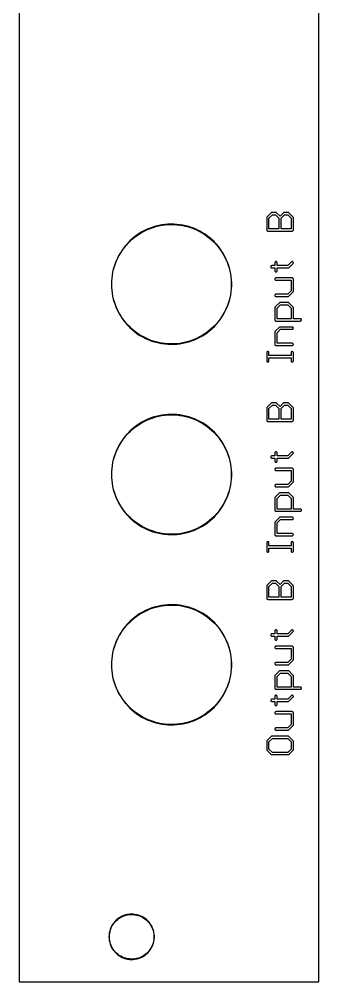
# Model space of a CAD drawing. Extents: x 1 to 21, y 9 to 138.
# Drawn here: x 1.3 to 21.2, y 9.3 to 73.5 of the extents above; entities that cross this region are included whole.
import ezdxf

# ---------------------------------------------------------------- set-up
doc = ezdxf.new("R2010")
doc.units = 0

msp = doc.modelspace()

# ---------------------------------------------------------------- linework, layer by layer
at = {"color": 5, "true_color": 0x0000ff}
msp.add_polyline3d([(21.24964, 9.25322, 0), (21.24964, 137.75436, 0), (1.27, 137.75436, 0), (1.27, 9.25322, 0), (21.24964, 9.25322, 0)], close=True, dxfattribs=at)
at = {"color": 34, "true_color": 0x008000}
for points in [[(1.27, 9.25322, 0), (21.24964, 9.25322, 0), (21.24964, 137.75436, 0), (1.27, 137.75436, 0), (1.27, 9.25322, 0)], [(18.93824, 60.59932, 0), (18.91469, 60.59559, 0), (18.89345, 60.58476, 0), (18.87659, 60.5679, 0), (18.66871, 60.35805, 0), (18.442, 60.58476, 0), (18.42076, 60.59559, 0), (18.39722, 60.59932, 0), (18.12543, 60.59932, 0), (18.10189, 60.59559, 0), (18.08064, 60.58476, 0), (17.79201, 60.29612, 0), (17.78118, 60.27488, 0), (17.77745, 60.25134, 0), (17.77745, 59.43854, 0), (17.78118, 59.41499, 0), (17.79201, 59.39375, 0), (17.80887, 59.37689, 0), (17.83011, 59.36606, 0), (17.85364, 59.36234, 0), (19.4818, 59.36234, 0), (19.50534, 59.36606, 0), (19.52658, 59.37689, 0), (19.54344, 59.39375, 0), (19.55427, 59.41499, 0), (19.558, 59.43854, 0), (19.558, 60.25134, 0), (19.55427, 60.27488, 0), (19.54344, 60.29612, 0), (19.2548, 60.58476, 0), (19.23356, 60.59559, 0), (19.21001, 60.59932, 0), (18.93824, 60.59932, 0)], [(18.59279, 59.51474, 0), (17.92984, 59.51474, 0), (17.92984, 60.22109, 0), (18.15567, 60.44692, 0), (18.36698, 60.44692, 0), (18.59279, 60.22111, 0), (18.59279, 59.51474, 0)], [(19.4056, 59.51474, 0), (18.74519, 59.51474, 0), (18.74519, 60.22124, 0), (18.96876, 60.44692, 0), (19.17978, 60.44692, 0), (19.4056, 60.2211, 0), (19.4056, 59.51474, 0)], [(11.17854, 59.81954, 0), (10.97788, 59.80175, 0), (10.77976, 59.77381, 0), (10.77583, 59.77319, 0), (10.57771, 59.73509, 0), (10.38213, 59.68683, 0), (10.18909, 59.63095, 0), (10.00113, 59.56491, 0), (9.81317, 59.48871, 0), (9.63283, 59.40235, 0), (9.62928, 59.40055, 0), (9.45149, 59.30657, 0), (9.27877, 59.20243, 0), (9.11112, 59.09067, 0), (8.95111, 58.96875, 0), (8.79617, 58.84175, 0), (8.64631, 58.70459, 0), (8.6435, 58.70178, 0), (8.5038, 58.55954, 0), (8.36918, 58.40968, 0), (8.24217, 58.2522, 0), (8.12534, 58.08964, 0), (8.01612, 57.922, 0), (7.91452, 57.74928, 0), (7.82054, 57.56894, 0), (7.81874, 57.5654, 0), (7.73746, 57.38252, 0), (7.66126, 57.1971, 0), (7.59776, 57.0066, 0), (7.54188, 56.81356, 0), (7.4987, 56.61798, 0), (7.46314, 56.41986, 0), (7.46252, 56.41593, 0), (7.43712, 56.21528, 0), (7.42188, 56.01461, 0), (7.41679, 55.81395, 0), (7.42188, 55.61329, 0), (7.43712, 55.41264, 0), (7.46252, 55.21198, 0), (7.46314, 55.20805, 0), (7.4987, 55.00993, 0), (7.54188, 54.81435, 0), (7.59776, 54.62131, 0), (7.66126, 54.43081, 0), (7.73746, 54.24539, 0), (7.81874, 54.06251, 0), (7.82054, 54.05897, 0), (7.91452, 53.87863, 0), (8.01612, 53.70591, 0), (8.12534, 53.53827, 0), (8.24217, 53.37571, 0), (8.36918, 53.21823, 0), (8.5038, 53.06837, 0), (8.6435, 52.92613, 0), (8.64631, 52.92332, 0), (8.79617, 52.78616, 0), (8.95111, 52.65916, 0), (9.11112, 52.53724, 0), (9.27877, 52.42548, 0), (9.45149, 52.32134, 0), (9.62928, 52.22736, 0), (9.63283, 52.22556, 0), (9.81317, 52.1392, 0), (10.00113, 52.063, 0), (10.18909, 51.99696, 0), (10.38213, 51.94108, 0), (10.57771, 51.89282, 0), (10.77583, 51.85472, 0), (10.77976, 51.85409, 0), (10.97788, 51.82616, 0), (11.17854, 51.80837, 0), (11.3792, 51.80075, 0), (11.57986, 51.80329, 0), (11.78052, 51.816, 0), (11.98118, 51.83885, 0), (11.9851, 51.83948, 0), (12.18322, 51.8725, 0), (12.3788, 51.91568, 0), (12.57438, 51.96648, 0), (12.76488, 52.02998, 0), (12.95284, 52.1011, 0), (13.13826, 52.18238, 0), (13.31606, 52.27128, 0), (13.3196, 52.27308, 0), (13.49486, 52.37214, 0), (13.66504, 52.48136, 0), (13.83014, 52.5982, 0), (13.98762, 52.72012, 0), (14.14002, 52.8522, 0), (14.2848, 52.9919, 0), (14.28761, 52.99471, 0), (14.42477, 53.14203, 0), (14.55431, 53.29443, 0), (14.67623, 53.45445, 0), (14.79053, 53.61955, 0), (14.89721, 53.79227, 0), (14.99373, 53.96753, 0), (14.99553, 53.97107, 0), (15.08189, 54.15141, 0), (15.16063, 54.33683, 0), (15.23175, 54.52733, 0), (15.29017, 54.71783, 0), (15.34097, 54.91341, 0), (15.38161, 55.10899, 0), (15.38224, 55.11292, 0), (15.41271, 55.31358, 0), (15.43303, 55.5117, 0), (15.4432, 55.71236, 0), (15.4432, 55.91556, 0), (15.43303, 56.11621, 0), (15.41271, 56.31433, 0), (15.38224, 56.515, 0), (15.38161, 56.51892, 0), (15.34097, 56.7145, 0), (15.29017, 56.91008, 0), (15.23175, 57.10058, 0), (15.16063, 57.29108, 0), (15.08189, 57.4765, 0), (14.99553, 57.65684, 0), (14.99373, 57.66038, 0), (14.89721, 57.83564, 0), (14.79053, 58.00836, 0), (14.67623, 58.17346, 0), (14.55431, 58.33348, 0), (14.42477, 58.48588, 0), (14.28761, 58.6332, 0), (14.2848, 58.63601, 0), (14.14002, 58.77571, 0), (13.98762, 58.90779, 0), (13.83014, 59.02971, 0), (13.66504, 59.14655, 0), (13.49486, 59.25577, 0), (13.3196, 59.35483, 0), (13.31606, 59.35663, 0), (13.13826, 59.44553, 0), (12.95284, 59.52681, 0), (12.76488, 59.59793, 0), (12.57438, 59.66143, 0), (12.3788, 59.71223, 0), (12.18322, 59.75541, 0), (11.9851, 59.78843, 0), (11.98118, 59.78906, 0), (11.78052, 59.81191, 0), (11.57986, 59.82462, 0), (11.3792, 59.82716, 0), (11.17854, 59.81954, 0)], [(11.78052, 51.8414, 0), (11.57986, 51.8287, 0), (11.3792, 51.82615, 0), (11.17854, 51.83378, 0), (10.97788, 51.85156, 0), (10.78237, 51.87912, 0), (10.58556, 51.91697, 0), (10.38998, 51.96523, 0), (10.19694, 52.02111, 0), (10.00897, 52.08715, 0), (9.82102, 52.16335, 0), (9.64211, 52.24903, 0), (9.46641, 52.34189, 0), (9.29369, 52.44603, 0), (9.12606, 52.55779, 0), (8.96604, 52.67971, 0), (8.8111, 52.80671, 0), (8.66182, 52.94333, 0), (8.52435, 53.0833, 0), (8.38973, 53.23316, 0), (8.26273, 53.39064, 0), (8.14589, 53.5532, 0), (8.03667, 53.72084, 0), (7.93507, 53.89356, 0), (7.84263, 54.07094, 0), (7.76161, 54.25324, 0), (7.68541, 54.43866, 0), (7.62191, 54.62916, 0), (7.56603, 54.8222, 0), (7.52285, 55.01778, 0), (7.48771, 55.21356, 0), (7.46252, 55.41264, 0), (7.44728, 55.61329, 0), (7.44219, 55.81395, 0), (7.44728, 56.01461, 0), (7.46252, 56.21528, 0), (7.48771, 56.41435, 0), (7.52285, 56.61013, 0), (7.56603, 56.80571, 0), (7.62191, 56.99875, 0), (7.68541, 57.18925, 0), (7.76161, 57.37467, 0), (7.84263, 57.55697, 0), (7.93507, 57.73435, 0), (8.03667, 57.90707, 0), (8.14589, 58.07471, 0), (8.26273, 58.23727, 0), (8.38973, 58.39475, 0), (8.52435, 58.54461, 0), (8.66182, 58.68458, 0), (8.8111, 58.8212, 0), (8.96604, 58.9482, 0), (9.12606, 59.07012, 0), (9.29369, 59.18188, 0), (9.46641, 59.28602, 0), (9.64211, 59.37888, 0), (9.82102, 59.46456, 0), (10.00897, 59.54076, 0), (10.19694, 59.6068, 0), (10.38998, 59.66268, 0), (10.58556, 59.71094, 0), (10.78217, 59.74875, 0), (10.97788, 59.77635, 0), (11.17854, 59.79413, 0), (11.3792, 59.80176, 0), (11.57986, 59.79921, 0), (11.78052, 59.78651, 0), (11.98052, 59.76374, 0), (12.17537, 59.73126, 0), (12.37095, 59.68808, 0), (12.56653, 59.63728, 0), (12.75703, 59.57378, 0), (12.94499, 59.50266, 0), (13.13041, 59.42138, 0), (13.30513, 59.33402, 0), (13.47993, 59.23522, 0), (13.65011, 59.126, 0), (13.81521, 59.00916, 0), (13.97269, 58.88724, 0), (14.12509, 58.75516, 0), (14.26796, 58.6173, 0), (14.40422, 58.47095, 0), (14.53376, 58.31855, 0), (14.65568, 58.15853, 0), (14.76998, 57.99343, 0), (14.87666, 57.82071, 0), (14.97238, 57.64691, 0), (15.05774, 57.46865, 0), (15.13648, 57.28323, 0), (15.2076, 57.09273, 0), (15.26602, 56.90223, 0), (15.31682, 56.70665, 0), (15.35734, 56.51166, 0), (15.38731, 56.31433, 0), (15.40763, 56.11621, 0), (15.4178, 55.91556, 0), (15.4178, 55.71236, 0), (15.40763, 55.5117, 0), (15.38731, 55.31358, 0), (15.35733, 55.11622, 0), (15.31682, 54.92126, 0), (15.26602, 54.72568, 0), (15.2076, 54.53518, 0), (15.13648, 54.34468, 0), (15.05774, 54.15926, 0), (14.97238, 53.981, 0), (14.87666, 53.8072, 0), (14.76998, 53.63448, 0), (14.65568, 53.46938, 0), (14.53376, 53.30936, 0), (14.40422, 53.15696, 0), (14.26796, 53.01061, 0), (14.12509, 52.87275, 0), (13.97269, 52.74067, 0), (13.81521, 52.61875, 0), (13.65011, 52.50191, 0), (13.47993, 52.39269, 0), (13.30513, 52.29389, 0), (13.13041, 52.20653, 0), (12.94499, 52.12525, 0), (12.75703, 52.05413, 0), (12.56653, 51.99063, 0), (12.37095, 51.93983, 0), (12.17537, 51.89665, 0), (11.98052, 51.86417, 0), (11.78052, 51.8414, 0)], [(19.23356, 56.90734, 0), (19.2548, 56.91817, 0), (19.54344, 57.20681, 0), (19.55427, 57.22805, 0), (19.558, 57.2516, 0), (19.55427, 57.27514, 0), (19.54344, 57.29638, 0), (19.52658, 57.31324, 0), (19.50534, 57.32407, 0), (19.4818, 57.3278, 0), (19.45825, 57.32407, 0), (19.43701, 57.31324, 0), (19.17979, 57.05602, 0), (18.47342, 57.05602, 0), (18.47342, 57.2516, 0), (18.46969, 57.27514, 0), (18.45886, 57.29638, 0), (18.442, 57.31324, 0), (18.42076, 57.32407, 0), (18.39722, 57.3278, 0), (18.37367, 57.32407, 0), (18.35242, 57.31324, 0), (18.33557, 57.29638, 0), (18.32473, 57.27514, 0), (18.32102, 57.2516, 0), (18.32102, 57.05602, 0), (18.12543, 57.05602, 0), (18.10189, 57.05229, 0), (18.08064, 57.04146, 0), (18.06379, 57.0246, 0), (18.05295, 57.00336, 0), (18.04923, 56.97982, 0), (18.05295, 56.95627, 0), (18.06379, 56.93503, 0), (18.08064, 56.91817, 0), (18.10189, 56.90734, 0), (18.12543, 56.90362, 0), (18.32102, 56.90362, 0), (18.32102, 56.70804, 0), (18.32473, 56.68449, 0), (18.33557, 56.66325, 0), (18.35242, 56.64639, 0), (18.37367, 56.63556, 0), (18.39722, 56.63184, 0), (18.42076, 56.63556, 0), (18.442, 56.64639, 0), (18.45886, 56.66325, 0), (18.46969, 56.68449, 0), (18.47342, 56.70804, 0), (18.47342, 56.90362, 0), (19.21001, 56.90362, 0), (19.23356, 56.90734, 0)], [(18.39722, 56.23306, 0), (18.37367, 56.22933, 0), (18.35242, 56.2185, 0), (18.33557, 56.20164, 0), (18.32473, 56.1804, 0), (18.32102, 56.15686, 0), (18.32473, 56.13331, 0), (18.33557, 56.11207, 0), (18.35242, 56.09521, 0), (18.37367, 56.08438, 0), (18.39722, 56.08066, 0), (19.4056, 56.08066, 0), (19.4056, 55.37204, 0), (19.17993, 55.14848, 0), (18.39722, 55.14848, 0), (18.37367, 55.14475, 0), (18.35242, 55.13392, 0), (18.33557, 55.11706, 0), (18.32473, 55.09582, 0), (18.32102, 55.07228, 0), (18.32473, 55.04873, 0), (18.33557, 55.02749, 0), (18.35242, 55.01063, 0), (18.37367, 54.9998, 0), (18.39722, 54.99608, 0), (19.21001, 54.99608, 0), (19.23356, 54.9998, 0), (19.2548, 55.01063, 0), (19.52658, 55.27987, 0), (19.54344, 55.29673, 0), (19.55427, 55.31797, 0), (19.558, 55.34152, 0), (19.558, 56.15686, 0), (19.55427, 56.1804, 0), (19.54344, 56.20164, 0), (19.52658, 56.2185, 0), (19.50534, 56.22933, 0), (19.4818, 56.23306, 0), (18.39722, 56.23306, 0)], [(18.66899, 54.59475, 0), (18.64545, 54.59103, 0), (18.62421, 54.5802, 0), (18.35244, 54.30843, 0), (18.35242, 54.30842, 0), (18.33557, 54.29156, 0), (18.32473, 54.27032, 0), (18.32102, 54.24677, 0), (18.32102, 53.43397, 0), (18.32473, 53.41043, 0), (18.33557, 53.38919, 0), (18.35242, 53.37233, 0), (18.37367, 53.3615, 0), (18.39722, 53.35777, 0), (20.02536, 53.35777, 0), (20.0489, 53.3615, 0), (20.07013, 53.37233, 0), (20.087, 53.38919, 0), (20.09782, 53.41043, 0), (20.10156, 53.43397, 0), (20.09782, 53.45752, 0), (20.087, 53.47876, 0), (20.07013, 53.49562, 0), (20.0489, 53.50645, 0), (20.02536, 53.51017, 0), (19.558, 53.51017, 0), (19.558, 54.24677, 0), (19.55427, 54.27032, 0), (19.54344, 54.29156, 0), (19.2548, 54.5802, 0), (19.23356, 54.59103, 0), (19.21001, 54.59475, 0), (18.66899, 54.59475, 0)], [(19.4056, 53.51017, 0), (18.47342, 53.51017, 0), (18.47342, 54.21655, 0), (18.69922, 54.44235, 0), (19.17979, 54.44235, 0), (19.4056, 54.21654, 0), (19.4056, 53.51017, 0)], [(18.35244, 52.67267, 0), (18.35242, 52.67266, 0), (18.33557, 52.6558, 0), (18.32473, 52.63456, 0), (18.32102, 52.61102, 0), (18.32102, 51.79821, 0), (18.32473, 51.77467, 0), (18.33557, 51.75343, 0), (18.35242, 51.73657, 0), (18.37367, 51.72574, 0), (18.39722, 51.72201, 0), (19.4818, 51.72201, 0), (19.50534, 51.72574, 0), (19.52658, 51.73657, 0), (19.54344, 51.75343, 0), (19.55427, 51.77467, 0), (19.558, 51.79821, 0), (19.55427, 51.82176, 0), (19.54344, 51.843, 0), (19.52658, 51.85986, 0), (19.50534, 51.87069, 0), (19.4818, 51.87441, 0), (18.47342, 51.87441, 0), (18.47342, 52.58079, 0), (18.69923, 52.8066, 0), (19.4818, 52.8066, 0), (19.50534, 52.81032, 0), (19.52658, 52.82115, 0), (19.54344, 52.83801, 0), (19.55427, 52.85925, 0), (19.558, 52.8828, 0), (19.55427, 52.90634, 0), (19.54344, 52.92758, 0), (19.52658, 52.94444, 0), (19.50534, 52.95527, 0), (19.4818, 52.959, 0), (18.66899, 52.959, 0), (18.64545, 52.95527, 0), (18.62421, 52.94444, 0), (18.35244, 52.67267, 0)], [(19.4818, 50.62981, 0), (19.50534, 50.63354, 0), (19.52658, 50.64437, 0), (19.54344, 50.66123, 0), (19.55427, 50.68247, 0), (19.558, 50.70601, 0), (19.558, 51.24703, 0), (19.55427, 51.27058, 0), (19.54344, 51.29182, 0), (19.52658, 51.30868, 0), (19.50534, 51.31951, 0), (19.4818, 51.32323, 0), (19.45825, 51.31951, 0), (19.43701, 51.30868, 0), (19.42015, 51.29182, 0), (19.40932, 51.27058, 0), (19.4056, 51.24703, 0), (19.4056, 51.054, 0), (17.92984, 51.054, 0), (17.92984, 51.24703, 0), (17.92613, 51.27058, 0), (17.91529, 51.29182, 0), (17.89844, 51.30868, 0), (17.87719, 51.31951, 0), (17.85364, 51.32323, 0), (17.83011, 51.31951, 0), (17.80887, 51.30868, 0), (17.79201, 51.29182, 0), (17.78118, 51.27058, 0), (17.77745, 51.24703, 0), (17.77745, 50.70601, 0), (17.78118, 50.68247, 0), (17.79201, 50.66123, 0), (17.80887, 50.64437, 0), (17.83011, 50.63354, 0), (17.85364, 50.62981, 0), (17.87719, 50.63354, 0), (17.89844, 50.64437, 0), (17.91529, 50.66123, 0), (17.92613, 50.68247, 0), (17.92984, 50.70601, 0), (17.92984, 50.9016, 0), (19.4056, 50.9016, 0), (19.4056, 50.70601, 0), (19.40932, 50.68247, 0), (19.42015, 50.66123, 0), (19.43701, 50.64437, 0), (19.45825, 50.63354, 0), (19.4818, 50.62981, 0)], [(18.93824, 47.89932, 0), (18.91469, 47.89559, 0), (18.89345, 47.88476, 0), (18.87659, 47.8679, 0), (18.66871, 47.65805, 0), (18.442, 47.88476, 0), (18.42076, 47.89559, 0), (18.39722, 47.89932, 0), (18.12543, 47.89932, 0), (18.10189, 47.89559, 0), (18.08064, 47.88476, 0), (17.79201, 47.59612, 0), (17.78118, 47.57488, 0), (17.77745, 47.55134, 0), (17.77745, 46.73854, 0), (17.78118, 46.71499, 0), (17.79201, 46.69375, 0), (17.80887, 46.67689, 0), (17.83011, 46.66606, 0), (17.85364, 46.66234, 0), (19.4818, 46.66234, 0), (19.50534, 46.66606, 0), (19.52658, 46.67689, 0), (19.54344, 46.69375, 0), (19.55427, 46.71499, 0), (19.558, 46.73854, 0), (19.558, 47.55134, 0), (19.55427, 47.57488, 0), (19.54344, 47.59612, 0), (19.2548, 47.88476, 0), (19.23356, 47.89559, 0), (19.21001, 47.89932, 0), (18.93824, 47.89932, 0)], [(18.59279, 46.81474, 0), (17.92984, 46.81474, 0), (17.92984, 47.52109, 0), (18.15567, 47.74692, 0), (18.36698, 47.74692, 0), (18.59279, 47.52111, 0), (18.59279, 46.81474, 0)], [(19.4056, 46.81474, 0), (18.74519, 46.81474, 0), (18.74519, 47.52124, 0), (18.96876, 47.74692, 0), (19.17978, 47.74692, 0), (19.4056, 47.5211, 0), (19.4056, 46.81474, 0)], [(11.17854, 47.11954, 0), (10.97788, 47.10176, 0), (10.77976, 47.07382, 0), (10.77583, 47.07319, 0), (10.57771, 47.03509, 0), (10.38213, 46.98683, 0), (10.18909, 46.93095, 0), (10.00113, 46.86491, 0), (9.81317, 46.78871, 0), (9.63283, 46.70235, 0), (9.62928, 46.70055, 0), (9.45149, 46.60657, 0), (9.27877, 46.50243, 0), (9.11112, 46.39067, 0), (8.95111, 46.26875, 0), (8.79617, 46.14175, 0), (8.64631, 46.00459, 0), (8.6435, 46.00178, 0), (8.5038, 45.85954, 0), (8.36918, 45.70968, 0), (8.24217, 45.5522, 0), (8.12534, 45.38964, 0), (8.01612, 45.222, 0), (7.91452, 45.04928, 0), (7.82054, 44.86894, 0), (7.81874, 44.8654, 0), (7.73746, 44.68252, 0), (7.66126, 44.4971, 0), (7.59776, 44.3066, 0), (7.54188, 44.11356, 0), (7.4987, 43.91798, 0), (7.46314, 43.71986, 0), (7.46252, 43.71594, 0), (7.43712, 43.51528, 0), (7.42188, 43.31462, 0), (7.41679, 43.11396, 0), (7.42188, 42.9133, 0), (7.43712, 42.71264, 0), (7.46252, 42.51197, 0), (7.46314, 42.50805, 0), (7.4987, 42.30993, 0), (7.54188, 42.11435, 0), (7.59776, 41.92131, 0), (7.66126, 41.73081, 0), (7.73746, 41.54538, 0), (7.81874, 41.36251, 0), (7.82054, 41.35897, 0), (7.91452, 41.17863, 0), (8.01612, 41.00591, 0), (8.12534, 40.83827, 0), (8.24217, 40.67571, 0), (8.36918, 40.51823, 0), (8.5038, 40.36837, 0), (8.6435, 40.22613, 0), (8.64631, 40.22332, 0), (8.79617, 40.08616, 0), (8.95111, 39.95915, 0), (9.11112, 39.83724, 0), (9.27877, 39.72547, 0), (9.45149, 39.62133, 0), (9.62928, 39.52736, 0), (9.63283, 39.52556, 0), (9.81317, 39.4392, 0), (10.00113, 39.363, 0), (10.18909, 39.29696, 0), (10.38213, 39.24107, 0), (10.57771, 39.19281, 0), (10.77583, 39.15471, 0), (10.77976, 39.1541, 0), (10.97788, 39.12615, 0), (11.17854, 39.10837, 0), (11.3792, 39.10075, 0), (11.57986, 39.10329, 0), (11.78052, 39.11598, 0), (11.98118, 39.13886, 0), (11.9851, 39.13948, 0), (12.18322, 39.1725, 0), (12.3788, 39.21568, 0), (12.57438, 39.26648, 0), (12.76488, 39.32998, 0), (12.95284, 39.4011, 0), (13.13826, 39.48238, 0), (13.31606, 39.57128, 0), (13.3196, 39.57307, 0), (13.49486, 39.67214, 0), (13.66504, 39.78136, 0), (13.83014, 39.8982, 0), (13.98762, 40.02012, 0), (14.14002, 40.1522, 0), (14.2848, 40.2919, 0), (14.28761, 40.29471, 0), (14.42477, 40.44203, 0), (14.55431, 40.59443, 0), (14.67623, 40.75445, 0), (14.79053, 40.91955, 0), (14.89721, 41.09227, 0), (14.99373, 41.26753, 0), (14.99553, 41.27107, 0), (15.08189, 41.45141, 0), (15.16063, 41.63683, 0), (15.23175, 41.82733, 0), (15.29017, 42.01783, 0), (15.34097, 42.21341, 0), (15.38161, 42.40899, 0), (15.38224, 42.41292, 0), (15.41271, 42.61358, 0), (15.43303, 42.81169, 0), (15.4432, 43.01236, 0), (15.4432, 43.21556, 0), (15.43303, 43.41622, 0), (15.41271, 43.61434, 0), (15.38224, 43.815, 0), (15.38161, 43.81892, 0), (15.34097, 44.0145, 0), (15.29017, 44.21008, 0), (15.23175, 44.40058, 0), (15.16063, 44.59108, 0), (15.08189, 44.7765, 0), (14.99553, 44.95684, 0), (14.99373, 44.96038, 0), (14.89721, 45.13564, 0), (14.79053, 45.30836, 0), (14.67623, 45.47346, 0), (14.55431, 45.63348, 0), (14.42477, 45.78588, 0), (14.28761, 45.9332, 0), (14.2848, 45.93601, 0), (14.14002, 46.07571, 0), (13.98762, 46.20779, 0), (13.83014, 46.32971, 0), (13.66504, 46.44655, 0), (13.49486, 46.55577, 0), (13.3196, 46.65483, 0), (13.31606, 46.65663, 0), (13.13826, 46.74553, 0), (12.95284, 46.82681, 0), (12.76488, 46.89793, 0), (12.57438, 46.96143, 0), (12.3788, 47.01223, 0), (12.18322, 47.05541, 0), (11.9851, 47.08843, 0), (11.98118, 47.08906, 0), (11.78052, 47.11192, 0), (11.57986, 47.12462, 0), (11.3792, 47.12716, 0), (11.17854, 47.11954, 0)], [(11.78052, 39.14139, 0), (11.57986, 39.1287, 0), (11.3792, 39.12616, 0), (11.17854, 39.13378, 0), (10.97788, 39.15155, 0), (10.78237, 39.17912, 0), (10.58556, 39.21697, 0), (10.38998, 39.26523, 0), (10.19694, 39.3211, 0), (10.00897, 39.38715, 0), (9.82102, 39.46335, 0), (9.64231, 39.54892, 0), (9.46641, 39.64188, 0), (9.29369, 39.74602, 0), (9.12606, 39.85779, 0), (8.96604, 39.9797, 0), (8.8111, 40.10671, 0), (8.66173, 40.24341, 0), (8.52435, 40.3833, 0), (8.38973, 40.53316, 0), (8.26273, 40.69064, 0), (8.14589, 40.8532, 0), (8.03667, 41.02084, 0), (7.93507, 41.19356, 0), (7.84263, 41.37094, 0), (7.76161, 41.55324, 0), (7.68541, 41.73866, 0), (7.62191, 41.92916, 0), (7.56603, 42.1222, 0), (7.52285, 42.31778, 0), (7.48771, 42.51358, 0), (7.46252, 42.71264, 0), (7.44728, 42.9133, 0), (7.44219, 43.11396, 0), (7.44728, 43.31462, 0), (7.46252, 43.51528, 0), (7.48771, 43.71433, 0), (7.52285, 43.91013, 0), (7.56603, 44.10571, 0), (7.62191, 44.29875, 0), (7.68541, 44.48925, 0), (7.76161, 44.67467, 0), (7.84263, 44.85697, 0), (7.93507, 45.03435, 0), (8.03667, 45.20707, 0), (8.14589, 45.37471, 0), (8.26273, 45.53727, 0), (8.38973, 45.69475, 0), (8.52435, 45.84461, 0), (8.66182, 45.98458, 0), (8.8111, 46.1212, 0), (8.96604, 46.2482, 0), (9.12606, 46.37012, 0), (9.29369, 46.48188, 0), (9.46641, 46.58602, 0), (9.64211, 46.67888, 0), (9.82102, 46.76456, 0), (10.00897, 46.84076, 0), (10.19694, 46.9068, 0), (10.38998, 46.96268, 0), (10.58556, 47.01094, 0), (10.78218, 47.04875, 0), (10.97788, 47.07636, 0), (11.17854, 47.09414, 0), (11.3792, 47.10175, 0), (11.57986, 47.09922, 0), (11.78052, 47.08651, 0), (11.98071, 47.0637, 0), (12.17537, 47.03126, 0), (12.37095, 46.98808, 0), (12.56653, 46.93728, 0), (12.75703, 46.87378, 0), (12.94499, 46.80266, 0), (13.13041, 46.72138, 0), (13.30513, 46.63402, 0), (13.47993, 46.53522, 0), (13.65011, 46.426, 0), (13.81521, 46.30916, 0), (13.97269, 46.18724, 0), (14.12509, 46.05516, 0), (14.26796, 45.9173, 0), (14.40422, 45.77095, 0), (14.53376, 45.61855, 0), (14.65568, 45.45853, 0), (14.76998, 45.29343, 0), (14.87666, 45.12071, 0), (14.97238, 44.94691, 0), (15.05774, 44.76865, 0), (15.13648, 44.58323, 0), (15.2076, 44.39273, 0), (15.26602, 44.20223, 0), (15.31682, 44.00665, 0), (15.35734, 43.81166, 0), (15.38731, 43.61434, 0), (15.40763, 43.41622, 0), (15.4178, 43.21556, 0), (15.4178, 43.01236, 0), (15.40763, 42.81169, 0), (15.38731, 42.61358, 0), (15.35733, 42.41622, 0), (15.31682, 42.22126, 0), (15.26602, 42.02568, 0), (15.2076, 41.83518, 0), (15.13648, 41.64468, 0), (15.05774, 41.45926, 0), (14.97238, 41.281, 0), (14.87666, 41.1072, 0), (14.76998, 40.93448, 0), (14.65568, 40.76938, 0), (14.53376, 40.60936, 0), (14.40422, 40.45696, 0), (14.26796, 40.31061, 0), (14.12509, 40.17275, 0), (13.97269, 40.04067, 0), (13.81521, 39.91875, 0), (13.65011, 39.80191, 0), (13.47993, 39.69269, 0), (13.30528, 39.59397, 0), (13.13041, 39.50653, 0), (12.94499, 39.42525, 0), (12.75703, 39.35413, 0), (12.56653, 39.29063, 0), (12.37095, 39.23983, 0), (12.17537, 39.19665, 0), (11.98071, 39.16421, 0), (11.78052, 39.14139, 0)], [(19.23356, 44.20734, 0), (19.2548, 44.21817, 0), (19.54344, 44.50681, 0), (19.55427, 44.52805, 0), (19.558, 44.5516, 0), (19.55427, 44.57514, 0), (19.54344, 44.59638, 0), (19.52658, 44.61324, 0), (19.50534, 44.62407, 0), (19.4818, 44.6278, 0), (19.45825, 44.62407, 0), (19.43701, 44.61324, 0), (19.17979, 44.35602, 0), (18.47342, 44.35602, 0), (18.47342, 44.5516, 0), (18.46969, 44.57514, 0), (18.45886, 44.59638, 0), (18.442, 44.61324, 0), (18.42076, 44.62407, 0), (18.39722, 44.6278, 0), (18.37367, 44.62407, 0), (18.35242, 44.61324, 0), (18.33557, 44.59638, 0), (18.32473, 44.57514, 0), (18.32102, 44.5516, 0), (18.32102, 44.35602, 0), (18.12543, 44.35602, 0), (18.10189, 44.35229, 0), (18.08064, 44.34146, 0), (18.06379, 44.3246, 0), (18.05295, 44.30336, 0), (18.04923, 44.27982, 0), (18.05295, 44.25627, 0), (18.06379, 44.23503, 0), (18.08064, 44.21817, 0), (18.10189, 44.20734, 0), (18.12543, 44.20362, 0), (18.32102, 44.20362, 0), (18.32102, 44.00803, 0), (18.32473, 43.98449, 0), (18.33557, 43.96325, 0), (18.35242, 43.94639, 0), (18.37367, 43.93556, 0), (18.39722, 43.93183, 0), (18.42076, 43.93556, 0), (18.442, 43.94639, 0), (18.45886, 43.96325, 0), (18.46969, 43.98449, 0), (18.47342, 44.00803, 0), (18.47342, 44.20362, 0), (19.21001, 44.20362, 0), (19.23356, 44.20734, 0)], [(18.39722, 43.53306, 0), (18.37367, 43.52933, 0), (18.35242, 43.5185, 0), (18.33557, 43.50164, 0), (18.32473, 43.4804, 0), (18.32102, 43.45686, 0), (18.32473, 43.43331, 0), (18.33557, 43.41207, 0), (18.35242, 43.39521, 0), (18.37367, 43.38438, 0), (18.39722, 43.38066, 0), (19.4056, 43.38066, 0), (19.4056, 42.67204, 0), (19.17993, 42.44848, 0), (18.39722, 42.44848, 0), (18.37367, 42.44475, 0), (18.35242, 42.43392, 0), (18.33557, 42.41706, 0), (18.32473, 42.39582, 0), (18.32102, 42.37228, 0), (18.32473, 42.34873, 0), (18.33557, 42.32749, 0), (18.35242, 42.31063, 0), (18.37367, 42.2998, 0), (18.39722, 42.29608, 0), (19.21001, 42.29608, 0), (19.23356, 42.2998, 0), (19.2548, 42.31063, 0), (19.52658, 42.57987, 0), (19.54344, 42.59673, 0), (19.55427, 42.61797, 0), (19.558, 42.64152, 0), (19.558, 43.45686, 0), (19.55427, 43.4804, 0), (19.54344, 43.50164, 0), (19.52658, 43.5185, 0), (19.50534, 43.52933, 0), (19.4818, 43.53306, 0), (18.39722, 43.53306, 0)], [(18.66899, 41.89476, 0), (18.64545, 41.89103, 0), (18.62421, 41.8802, 0), (18.35244, 41.60843, 0), (18.35242, 41.60842, 0), (18.33557, 41.59156, 0), (18.32473, 41.57032, 0), (18.32102, 41.54678, 0), (18.32102, 40.73397, 0), (18.32473, 40.71043, 0), (18.33557, 40.68919, 0), (18.35242, 40.67233, 0), (18.37367, 40.66149, 0), (18.39722, 40.65777, 0), (20.02536, 40.65777, 0), (20.0489, 40.66149, 0), (20.07013, 40.67233, 0), (20.087, 40.68919, 0), (20.09782, 40.71043, 0), (20.10156, 40.73397, 0), (20.09782, 40.75752, 0), (20.087, 40.77876, 0), (20.07013, 40.79562, 0), (20.0489, 40.80645, 0), (20.02536, 40.81017, 0), (19.558, 40.81017, 0), (19.558, 41.54678, 0), (19.55427, 41.57032, 0), (19.54344, 41.59156, 0), (19.2548, 41.8802, 0), (19.23356, 41.89103, 0), (19.21001, 41.89476, 0), (18.66899, 41.89476, 0)], [(19.4056, 40.81017, 0), (18.47342, 40.81017, 0), (18.47342, 41.51655, 0), (18.69923, 41.74236, 0), (19.17978, 41.74236, 0), (19.4056, 41.51654, 0), (19.4056, 40.81017, 0)], [(19.4818, 39.02202, 0), (19.50534, 39.02574, 0), (19.52658, 39.03656, 0), (19.54344, 39.05343, 0), (19.55427, 39.07466, 0), (19.558, 39.09822, 0), (19.55427, 39.12176, 0), (19.54344, 39.143, 0), (19.52658, 39.15986, 0), (19.50534, 39.17069, 0), (19.4818, 39.17442, 0), (18.47342, 39.17442, 0), (18.47342, 39.88079, 0), (18.69923, 40.1066, 0), (19.4818, 40.1066, 0), (19.50534, 40.11032, 0), (19.52658, 40.12115, 0), (19.54344, 40.13801, 0), (19.55427, 40.15925, 0), (19.558, 40.1828, 0), (19.55427, 40.20633, 0), (19.54344, 40.22758, 0), (19.52658, 40.24443, 0), (19.50534, 40.25527, 0), (19.4818, 40.259, 0), (18.66899, 40.259, 0), (18.64545, 40.25527, 0), (18.62421, 40.24443, 0), (18.60735, 40.22758, 0), (18.60734, 40.22756, 0), (18.33557, 39.9558, 0), (18.32473, 39.93455, 0), (18.32102, 39.911, 0), (18.32102, 39.09822, 0), (18.32473, 39.07466, 0), (18.33557, 39.05343, 0), (18.35242, 39.03656, 0), (18.37367, 39.02574, 0), (18.39722, 39.02202, 0), (19.4818, 39.02202, 0)], [(19.4818, 37.92982, 0), (19.50534, 37.93354, 0), (19.52658, 37.94437, 0), (19.54344, 37.96123, 0), (19.55427, 37.98247, 0), (19.558, 38.00602, 0), (19.558, 38.54704, 0), (19.55427, 38.57058, 0), (19.54344, 38.59182, 0), (19.52658, 38.60868, 0), (19.50534, 38.61951, 0), (19.4818, 38.62324, 0), (19.45825, 38.61951, 0), (19.43701, 38.60868, 0), (19.42015, 38.59182, 0), (19.40932, 38.57058, 0), (19.4056, 38.54704, 0), (19.4056, 38.35399, 0), (17.92984, 38.35399, 0), (17.92984, 38.54704, 0), (17.92613, 38.57058, 0), (17.91529, 38.59182, 0), (17.89844, 38.60868, 0), (17.87719, 38.61951, 0), (17.85364, 38.62324, 0), (17.83011, 38.61951, 0), (17.80887, 38.60868, 0), (17.79201, 38.59182, 0), (17.78118, 38.57058, 0), (17.77745, 38.54704, 0), (17.77745, 38.00602, 0), (17.78118, 37.98247, 0), (17.79201, 37.96123, 0), (17.80887, 37.94437, 0), (17.83011, 37.93354, 0), (17.85364, 37.92982, 0), (17.87719, 37.93354, 0), (17.89844, 37.94437, 0), (17.91529, 37.96123, 0), (17.92613, 37.98247, 0), (17.92984, 38.00602, 0), (17.92984, 38.20159, 0), (19.4056, 38.20159, 0), (19.4056, 38.00602, 0), (19.40932, 37.98247, 0), (19.42015, 37.96123, 0), (19.43701, 37.94437, 0), (19.45825, 37.93354, 0), (19.4818, 37.92982, 0)], [(18.93824, 36.01719, 0), (18.91469, 36.01347, 0), (18.89345, 36.00264, 0), (18.87659, 35.98578, 0), (18.66871, 35.77593, 0), (18.442, 36.00264, 0), (18.42076, 36.01347, 0), (18.39722, 36.01719, 0), (18.12543, 36.01719, 0), (18.10189, 36.01347, 0), (18.08064, 36.00264, 0), (17.79201, 35.714, 0), (17.78118, 35.69276, 0), (17.77745, 35.66922, 0), (17.77745, 34.85642, 0), (17.78118, 34.83287, 0), (17.79201, 34.81163, 0), (17.80887, 34.79477, 0), (17.83011, 34.78394, 0), (17.85364, 34.78022, 0), (19.4818, 34.78022, 0), (19.50534, 34.78394, 0), (19.52658, 34.79477, 0), (19.54344, 34.81163, 0), (19.55427, 34.83287, 0), (19.558, 34.85642, 0), (19.558, 35.66922, 0), (19.55427, 35.69276, 0), (19.54344, 35.714, 0), (19.2548, 36.00264, 0), (19.23356, 36.01347, 0), (19.21001, 36.01719, 0), (18.93824, 36.01719, 0)], [(18.59279, 34.93262, 0), (17.92984, 34.93262, 0), (17.92984, 35.63897, 0), (18.15566, 35.86479, 0), (18.36699, 35.86479, 0), (18.59279, 35.63899, 0), (18.59279, 34.93262, 0)], [(19.4056, 34.93262, 0), (18.74519, 34.93262, 0), (18.74519, 35.63911, 0), (18.96875, 35.86479, 0), (19.17979, 35.86479, 0), (19.4056, 35.63898, 0), (19.4056, 34.93262, 0)], [(11.17854, 34.41954, 0), (10.97788, 34.40176, 0), (10.77976, 34.37382, 0), (10.77583, 34.37319, 0), (10.57771, 34.33509, 0), (10.38213, 34.28683, 0), (10.18909, 34.23095, 0), (10.00113, 34.16491, 0), (9.81317, 34.08871, 0), (9.63283, 34.00235, 0), (9.62928, 34.00054, 0), (9.45149, 33.90657, 0), (9.27877, 33.80243, 0), (9.11112, 33.69066, 0), (8.95111, 33.56875, 0), (8.79617, 33.44175, 0), (8.64631, 33.30458, 0), (8.6435, 33.30178, 0), (8.5038, 33.15954, 0), (8.36918, 33.00968, 0), (8.24217, 32.8522, 0), (8.12534, 32.68963, 0), (8.01612, 32.522, 0), (7.91452, 32.34928, 0), (7.82054, 32.16894, 0), (7.81874, 32.1654, 0), (7.73746, 31.98252, 0), (7.66126, 31.7971, 0), (7.59776, 31.6066, 0), (7.54188, 31.41356, 0), (7.4987, 31.21798, 0), (7.46314, 31.01986, 0), (7.46252, 31.01594, 0), (7.43712, 30.81528, 0), (7.42188, 30.61462, 0), (7.41679, 30.41396, 0), (7.41679, 30.41395, 0), (7.42188, 30.21329, 0), (7.43712, 30.01263, 0), (7.46252, 29.81198, 0), (7.46314, 29.80805, 0), (7.4987, 29.60993, 0), (7.54188, 29.41435, 0), (7.59776, 29.22131, 0), (7.66126, 29.03081, 0), (7.73746, 28.84539, 0), (7.81874, 28.66251, 0), (7.82054, 28.65897, 0), (7.91452, 28.47863, 0), (8.01612, 28.30591, 0), (8.12534, 28.13827, 0), (8.24217, 27.97571, 0), (8.36918, 27.81823, 0), (8.5038, 27.66837, 0), (8.6435, 27.52613, 0), (8.64631, 27.52332, 0), (8.79617, 27.38616, 0), (8.95111, 27.25916, 0), (9.11112, 27.13724, 0), (9.27877, 27.02548, 0), (9.45149, 26.92134, 0), (9.62928, 26.82736, 0), (9.63283, 26.82556, 0), (9.81317, 26.7392, 0), (10.00113, 26.663, 0), (10.18909, 26.59696, 0), (10.38213, 26.54108, 0), (10.57771, 26.49282, 0), (10.77583, 26.45472, 0), (10.77976, 26.4541, 0), (10.97788, 26.42616, 0), (11.17854, 26.40838, 0), (11.3792, 26.40076, 0), (11.57986, 26.4033, 0), (11.78052, 26.416, 0), (11.98118, 26.43886, 0), (11.9851, 26.43948, 0), (12.18322, 26.4725, 0), (12.3788, 26.51568, 0), (12.57438, 26.56648, 0), (12.76488, 26.62998, 0), (12.95284, 26.7011, 0), (13.13826, 26.78238, 0), (13.31606, 26.87128, 0), (13.3196, 26.87308, 0), (13.49486, 26.97214, 0), (13.66504, 27.08136, 0), (13.83014, 27.1982, 0), (13.98762, 27.32012, 0), (14.14002, 27.4522, 0), (14.2848, 27.5919, 0), (14.28761, 27.59471, 0), (14.42477, 27.74203, 0), (14.55431, 27.89443, 0), (14.67623, 28.05445, 0), (14.79053, 28.21955, 0), (14.89721, 28.39227, 0), (14.99373, 28.56753, 0), (14.99553, 28.57107, 0), (15.08189, 28.75141, 0), (15.16063, 28.93683, 0), (15.23175, 29.12733, 0), (15.29017, 29.31783, 0), (15.34097, 29.51341, 0), (15.38161, 29.70899, 0), (15.38224, 29.71291, 0), (15.41271, 29.91357, 0), (15.43303, 30.1117, 0), (15.4432, 30.31236, 0), (15.4432, 30.51555, 0), (15.43303, 30.71622, 0), (15.41271, 30.91434, 0), (15.38224, 31.115, 0), (15.38161, 31.11892, 0), (15.34097, 31.3145, 0), (15.29017, 31.51008, 0), (15.23175, 31.70058, 0), (15.16063, 31.89108, 0), (15.08189, 32.0765, 0), (14.99553, 32.25683, 0), (14.99373, 32.26038, 0), (14.89721, 32.43564, 0), (14.79053, 32.60835, 0), (14.67623, 32.77346, 0), (14.55431, 32.93348, 0), (14.42477, 33.08588, 0), (14.28761, 33.23319, 0), (14.2848, 33.23601, 0), (14.14002, 33.37571, 0), (13.98762, 33.50779, 0), (13.83014, 33.62971, 0), (13.66504, 33.74655, 0), (13.49486, 33.85577, 0), (13.3196, 33.95483, 0), (13.31606, 33.95662, 0), (13.13826, 34.04553, 0), (12.95284, 34.12681, 0), (12.76488, 34.19793, 0), (12.57438, 34.26142, 0), (12.3788, 34.31223, 0), (12.18322, 34.35541, 0), (11.9851, 34.38843, 0), (11.98118, 34.38906, 0), (11.78052, 34.41192, 0), (11.57986, 34.42461, 0), (11.3792, 34.42716, 0), (11.17854, 34.41954, 0)], [(11.78052, 26.4414, 0), (11.57986, 26.4287, 0), (11.3792, 26.42616, 0), (11.17854, 26.43378, 0), (10.97788, 26.45155, 0), (10.78218, 26.47916, 0), (10.58556, 26.51697, 0), (10.38998, 26.56523, 0), (10.19694, 26.62111, 0), (10.00897, 26.68715, 0), (9.82102, 26.76335, 0), (9.64211, 26.84903, 0), (9.46641, 26.94189, 0), (9.29369, 27.04603, 0), (9.12606, 27.15779, 0), (8.96604, 27.27971, 0), (8.8111, 27.40671, 0), (8.66182, 27.54333, 0), (8.52435, 27.6833, 0), (8.38973, 27.83316, 0), (8.26273, 27.99064, 0), (8.14589, 28.1532, 0), (8.03667, 28.32084, 0), (7.93507, 28.49356, 0), (7.84263, 28.67094, 0), (7.76161, 28.85324, 0), (7.68541, 29.03866, 0), (7.62191, 29.22916, 0), (7.56603, 29.4222, 0), (7.52285, 29.61778, 0), (7.48771, 29.81356, 0), (7.46252, 30.01263, 0), (7.44728, 30.21329, 0), (7.44219, 30.41395, 0), (7.44219, 30.41396, 0), (7.44728, 30.61462, 0), (7.46252, 30.81528, 0), (7.48771, 31.01433, 0), (7.52285, 31.21013, 0), (7.56603, 31.40571, 0), (7.62191, 31.59875, 0), (7.68541, 31.78925, 0), (7.76161, 31.97467, 0), (7.84263, 32.15697, 0), (7.93507, 32.33435, 0), (8.03667, 32.50707, 0), (8.14589, 32.6747, 0), (8.26273, 32.83726, 0), (8.38973, 32.99475, 0), (8.52435, 33.14461, 0), (8.66173, 33.28449, 0), (8.8111, 33.4212, 0), (8.96604, 33.5482, 0), (9.12606, 33.67011, 0), (9.29369, 33.78188, 0), (9.46641, 33.88602, 0), (9.64231, 33.97898, 0), (9.82102, 34.06456, 0), (10.00897, 34.14076, 0), (10.19694, 34.2068, 0), (10.38998, 34.26268, 0), (10.58556, 34.31094, 0), (10.78218, 34.34875, 0), (10.97788, 34.37636, 0), (11.17854, 34.39412, 0), (11.3792, 34.40175, 0), (11.57986, 34.3992, 0), (11.78052, 34.38651, 0), (11.98071, 34.3637, 0), (12.17537, 34.33126, 0), (12.37095, 34.28808, 0), (12.56653, 34.23728, 0), (12.75703, 34.17378, 0), (12.94499, 34.10266, 0), (13.13041, 34.02138, 0), (13.30513, 33.93402, 0), (13.47993, 33.83522, 0), (13.65011, 33.726, 0), (13.81521, 33.60916, 0), (13.97269, 33.48724, 0), (14.12509, 33.35516, 0), (14.26787, 33.21739, 0), (14.40422, 33.07095, 0), (14.53376, 32.91855, 0), (14.65568, 32.75853, 0), (14.76998, 32.59343, 0), (14.87666, 32.42071, 0), (14.97238, 32.24691, 0), (15.05774, 32.06865, 0), (15.13648, 31.88323, 0), (15.2076, 31.69273, 0), (15.26602, 31.50223, 0), (15.31682, 31.30665, 0), (15.35734, 31.11166, 0), (15.38731, 30.91434, 0), (15.40763, 30.71622, 0), (15.4178, 30.51555, 0), (15.4178, 30.31236, 0), (15.40763, 30.1117, 0), (15.38731, 29.91357, 0), (15.35734, 29.71625, 0), (15.31682, 29.52126, 0), (15.26602, 29.32568, 0), (15.2076, 29.13518, 0), (15.13648, 28.94468, 0), (15.05774, 28.75926, 0), (14.97238, 28.581, 0), (14.87666, 28.4072, 0), (14.76998, 28.23448, 0), (14.65568, 28.06938, 0), (14.53376, 27.90936, 0), (14.40422, 27.75696, 0), (14.26796, 27.61061, 0), (14.12509, 27.47275, 0), (13.97269, 27.34067, 0), (13.81521, 27.21875, 0), (13.65011, 27.10191, 0), (13.47993, 26.99269, 0), (13.30513, 26.89389, 0), (13.13041, 26.80653, 0), (12.94499, 26.72525, 0), (12.75703, 26.65413, 0), (12.56653, 26.59063, 0), (12.37095, 26.53983, 0), (12.17537, 26.49665, 0), (11.98071, 26.46421, 0), (11.78052, 26.4414, 0)], [(19.23356, 32.32522, 0), (19.2548, 32.33605, 0), (19.54344, 32.62469, 0), (19.55427, 32.64593, 0), (19.558, 32.66948, 0), (19.55427, 32.69301, 0), (19.54344, 32.71426, 0), (19.52658, 32.73111, 0), (19.50534, 32.74195, 0), (19.4818, 32.74568, 0), (19.45825, 32.74195, 0), (19.43701, 32.73111, 0), (19.17979, 32.4739, 0), (18.47342, 32.4739, 0), (18.47342, 32.66948, 0), (18.46969, 32.69301, 0), (18.45886, 32.71426, 0), (18.442, 32.73111, 0), (18.42076, 32.74195, 0), (18.39722, 32.74568, 0), (18.37367, 32.74195, 0), (18.35242, 32.73111, 0), (18.33557, 32.71426, 0), (18.32473, 32.69301, 0), (18.32102, 32.66948, 0), (18.32102, 32.4739, 0), (18.12543, 32.4739, 0), (18.10189, 32.47017, 0), (18.08064, 32.45933, 0), (18.06379, 32.44248, 0), (18.05295, 32.42123, 0), (18.04923, 32.3977, 0), (18.05295, 32.37415, 0), (18.06379, 32.35291, 0), (18.08064, 32.33605, 0), (18.10189, 32.32522, 0), (18.12543, 32.3215, 0), (18.32102, 32.3215, 0), (18.32102, 32.12845, 0), (18.32473, 32.1049, 0), (18.33557, 32.08367, 0), (18.35242, 32.0668, 0), (18.37367, 32.05598, 0), (18.39722, 32.05225, 0), (18.42076, 32.05598, 0), (18.442, 32.0668, 0), (18.45886, 32.08367, 0), (18.46969, 32.1049, 0), (18.47342, 32.12845, 0), (18.47342, 32.3215, 0), (19.21001, 32.3215, 0), (19.23356, 32.32522, 0)], [(19.54344, 30.71715, 0), (19.55427, 30.73839, 0), (19.558, 30.76194, 0), (19.558, 31.57474, 0), (19.55427, 31.59828, 0), (19.54344, 31.61952, 0), (19.52658, 31.63638, 0), (19.50534, 31.64721, 0), (19.4818, 31.65094, 0), (18.39722, 31.65094, 0), (18.37367, 31.64721, 0), (18.35242, 31.63638, 0), (18.33557, 31.61952, 0), (18.32473, 31.59828, 0), (18.32102, 31.57474, 0), (18.32473, 31.55119, 0), (18.33557, 31.52995, 0), (18.35242, 31.51309, 0), (18.37367, 31.50226, 0), (18.39722, 31.49854, 0), (19.4056, 31.49854, 0), (19.4056, 30.79217, 0), (19.17978, 30.56635, 0), (18.39722, 30.56635, 0), (18.37367, 30.56263, 0), (18.35242, 30.5518, 0), (18.33557, 30.53494, 0), (18.32473, 30.5137, 0), (18.32102, 30.49015, 0), (18.32473, 30.46661, 0), (18.33557, 30.44537, 0), (18.35242, 30.42851, 0), (18.37367, 30.41768, 0), (18.39722, 30.41395, 0), (19.21001, 30.41395, 0), (19.23356, 30.41768, 0), (19.2548, 30.42851, 0), (19.54344, 30.71715, 0)], [(18.66899, 30.01264, 0), (18.64545, 30.00891, 0), (18.62421, 29.99808, 0), (18.35242, 29.72884, 0), (18.33557, 29.71198, 0), (18.32473, 29.69074, 0), (18.32102, 29.66719, 0), (18.32102, 28.85185, 0), (18.32473, 28.82831, 0), (18.33557, 28.80707, 0), (18.35242, 28.79021, 0), (18.37367, 28.77938, 0), (18.39722, 28.77565, 0), (20.02536, 28.77565, 0), (20.0489, 28.77938, 0), (20.07013, 28.79021, 0), (20.087, 28.80707, 0), (20.09782, 28.82831, 0), (20.10156, 28.85185, 0), (20.09782, 28.8754, 0), (20.087, 28.89664, 0), (20.07013, 28.9135, 0), (20.0489, 28.92433, 0), (20.02536, 28.92805, 0), (19.558, 28.92805, 0), (19.558, 29.66719, 0), (19.55427, 29.69074, 0), (19.54344, 29.71198, 0), (19.52658, 29.72884, 0), (19.2548, 29.99808, 0), (19.23356, 30.00891, 0), (19.21001, 30.01264, 0), (18.66899, 30.01264, 0)], [(19.4056, 28.92805, 0), (18.47342, 28.92805, 0), (18.47342, 29.63668, 0), (18.69909, 29.86024, 0), (19.17992, 29.86024, 0), (19.4056, 29.63667, 0), (19.4056, 28.92805, 0)], [(19.23356, 27.9615, 0), (19.2548, 27.97233, 0), (19.52658, 28.24157, 0), (19.54344, 28.25843, 0), (19.55427, 28.27967, 0), (19.558, 28.30322, 0), (19.55427, 28.32676, 0), (19.54344, 28.348, 0), (19.52658, 28.36486, 0), (19.50534, 28.37569, 0), (19.4818, 28.37942, 0), (19.45825, 28.37569, 0), (19.43701, 28.36486, 0), (19.17992, 28.11017, 0), (18.47342, 28.11017, 0), (18.47342, 28.30322, 0), (18.46969, 28.32676, 0), (18.45886, 28.348, 0), (18.442, 28.36486, 0), (18.42076, 28.37569, 0), (18.39722, 28.37942, 0), (18.37367, 28.37569, 0), (18.35242, 28.36486, 0), (18.33557, 28.348, 0), (18.32473, 28.32676, 0), (18.32102, 28.30322, 0), (18.32102, 28.11017, 0), (18.12543, 28.11017, 0), (18.10189, 28.10645, 0), (18.08064, 28.09562, 0), (18.06379, 28.07876, 0), (18.05295, 28.05752, 0), (18.04923, 28.03397, 0), (18.05295, 28.01043, 0), (18.06379, 27.98919, 0), (18.08064, 27.97233, 0), (18.10189, 27.9615, 0), (18.12543, 27.95777, 0), (18.32102, 27.95777, 0), (18.32102, 27.76219, 0), (18.32473, 27.73865, 0), (18.33557, 27.71741, 0), (18.35242, 27.70055, 0), (18.37367, 27.68972, 0), (18.39722, 27.68599, 0), (18.42076, 27.68972, 0), (18.442, 27.70055, 0), (18.45886, 27.71741, 0), (18.46969, 27.73865, 0), (18.47342, 27.76219, 0), (18.47342, 27.95777, 0), (19.21001, 27.95777, 0), (19.23356, 27.9615, 0)], [(19.54344, 26.35089, 0), (19.55427, 26.37213, 0), (19.558, 26.39567, 0), (19.558, 27.20848, 0), (19.55427, 27.23202, 0), (19.54344, 27.25326, 0), (19.52658, 27.27012, 0), (19.50534, 27.28095, 0), (19.4818, 27.28468, 0), (18.39722, 27.28468, 0), (18.37367, 27.28095, 0), (18.35242, 27.27012, 0), (18.33557, 27.25326, 0), (18.32473, 27.23202, 0), (18.32102, 27.20848, 0), (18.32473, 27.18493, 0), (18.33557, 27.16369, 0), (18.35242, 27.14683, 0), (18.37367, 27.136, 0), (18.39722, 27.13228, 0), (19.4056, 27.13228, 0), (19.4056, 26.42591, 0), (19.17979, 26.2001, 0), (18.39722, 26.2001, 0), (18.37367, 26.19637, 0), (18.35242, 26.18554, 0), (18.33557, 26.16868, 0), (18.32473, 26.14744, 0), (18.32102, 26.1239, 0), (18.32473, 26.10035, 0), (18.33557, 26.07911, 0), (18.35242, 26.06225, 0), (18.37367, 26.05142, 0), (18.39722, 26.0477, 0), (19.21001, 26.0477, 0), (19.23356, 26.05142, 0), (19.2548, 26.06225, 0), (19.54344, 26.35089, 0)], [(18.12543, 25.64891, 0), (18.10189, 25.64519, 0), (18.08064, 25.63436, 0), (17.79201, 25.34572, 0), (17.78118, 25.32448, 0), (17.77745, 25.30093, 0), (17.77745, 24.75738, 0), (17.78118, 24.73383, 0), (17.79201, 24.71259, 0), (17.80887, 24.69573, 0), (18.08064, 24.42649, 0), (18.10189, 24.41566, 0), (18.12543, 24.41194, 0), (19.21001, 24.41194, 0), (19.23356, 24.41566, 0), (19.2548, 24.42649, 0), (19.52658, 24.69573, 0), (19.54344, 24.71259, 0), (19.55427, 24.73383, 0), (19.558, 24.75738, 0), (19.558, 25.30093, 0), (19.55427, 25.32448, 0), (19.54344, 25.34572, 0), (19.2548, 25.63436, 0), (19.23356, 25.64519, 0), (19.21001, 25.64891, 0), (18.12543, 25.64891, 0)], [(19.17993, 24.56434, 0), (18.15552, 24.56434, 0), (17.92984, 24.78791, 0), (17.92984, 25.27069, 0), (18.15566, 25.49651, 0), (19.17979, 25.49651, 0), (19.4056, 25.2707, 0), (19.4056, 24.7879, 0), (19.17993, 24.56434, 0)], [(8.61821, 13.75918, 0), (8.4963, 13.74139, 0), (8.49236, 13.74077, 0), (8.37299, 13.71283, 0), (8.25615, 13.67727, 0), (8.14185, 13.63155, 0), (8.13831, 13.62975, 0), (8.02909, 13.57387, 0), (7.92495, 13.51037, 0), (7.82843, 13.43671, 0), (7.73445, 13.35543, 0), (7.64528, 13.26626, 0), (7.56908, 13.17228, 0), (7.49796, 13.07322, 0), (7.43446, 12.96654, 0), (7.43266, 12.963, 0), (7.38186, 12.85124, 0), (7.33614, 12.73694, 0), (7.30312, 12.6201, 0), (7.27772, 12.50072, 0), (7.27709, 12.49679, 0), (7.26186, 12.37488, 0), (7.25678, 12.25296, 0), (7.26186, 12.13104, 0), (7.27709, 12.00912, 0), (7.27772, 12.00519, 0), (7.30312, 11.88581, 0), (7.33614, 11.76897, 0), (7.38186, 11.65467, 0), (7.43266, 11.54291, 0), (7.43446, 11.53937, 0), (7.49796, 11.43269, 0), (7.56908, 11.33363, 0), (7.64528, 11.23965, 0), (7.73445, 11.15048, 0), (7.82843, 11.0692, 0), (7.92495, 10.99554, 0), (8.02909, 10.93204, 0), (8.13831, 10.87616, 0), (8.14185, 10.87436, 0), (8.25615, 10.82864, 0), (8.37299, 10.79308, 0), (8.49236, 10.76514, 0), (8.4963, 10.76452, 0), (8.61821, 10.74674, 0), (8.74014, 10.73912, 0), (8.86206, 10.74166, 0), (8.98398, 10.75435, 0), (8.9879, 10.75498, 0), (9.10981, 10.77784, 0), (9.22666, 10.80832, 0), (9.34096, 10.8515, 0), (9.45271, 10.9023, 0), (9.45626, 10.9041, 0), (9.56293, 10.96252, 0), (9.66454, 11.0311, 0), (9.76106, 11.1073, 0), (9.84995, 11.19112, 0), (9.85277, 11.19393, 0), (9.93404, 11.28537, 0), (10.01024, 11.38189, 0), (10.07629, 11.48603, 0), (10.13217, 11.59525, 0), (10.13397, 11.59879, 0), (10.18477, 11.71055, 0), (10.22287, 11.82485, 0), (10.25334, 11.94423, 0), (10.27366, 12.06615, 0), (10.2743, 12.07008, 0), (10.28445, 12.19199, 0), (10.28445, 12.31392, 0), (10.2743, 12.43584, 0), (10.27366, 12.43976, 0), (10.25334, 12.56168, 0), (10.22287, 12.68106, 0), (10.18477, 12.79536, 0), (10.13397, 12.90712, 0), (10.13217, 12.91066, 0), (10.07629, 13.01988, 0), (10.01024, 13.12402, 0), (9.93404, 13.22054, 0), (9.85277, 13.31198, 0), (9.84995, 13.31479, 0), (9.76106, 13.39861, 0), (9.66454, 13.47481, 0), (9.56293, 13.54339, 0), (9.45626, 13.60181, 0), (9.45271, 13.60361, 0), (9.34096, 13.65441, 0), (9.22666, 13.69759, 0), (9.10981, 13.72807, 0), (8.9879, 13.75093, 0), (8.98398, 13.75156, 0), (8.86206, 13.76426, 0), (8.74014, 13.7668, 0), (8.61821, 13.75918, 0)], [(8.9827, 10.77963, 0), (8.86206, 10.76706, 0), (8.74014, 10.76452, 0), (8.61821, 10.77214, 0), (8.49956, 10.78944, 0), (8.38083, 10.81723, 0), (8.26399, 10.85279, 0), (8.14984, 10.89845, 0), (8.04402, 10.95259, 0), (7.93988, 11.01609, 0), (7.84336, 11.08975, 0), (7.74938, 11.17103, 0), (7.66583, 11.25458, 0), (7.58963, 11.34856, 0), (7.51851, 11.44762, 0), (7.45582, 11.55294, 0), (7.40601, 11.66252, 0), (7.36029, 11.77682, 0), (7.32727, 11.89366, 0), (7.30219, 12.01156, 0), (7.28725, 12.13104, 0), (7.28218, 12.25296, 0), (7.28725, 12.37488, 0), (7.30219, 12.49435, 0), (7.32727, 12.61225, 0), (7.36029, 12.72909, 0), (7.40601, 12.84339, 0), (7.45582, 12.95297, 0), (7.51851, 13.05829, 0), (7.58963, 13.15735, 0), (7.66583, 13.25133, 0), (7.74938, 13.33488, 0), (7.84336, 13.41616, 0), (7.93988, 13.48982, 0), (8.04402, 13.55332, 0), (8.14984, 13.60746, 0), (8.26399, 13.65312, 0), (8.38083, 13.68868, 0), (8.49956, 13.71647, 0), (8.61821, 13.73378, 0), (8.74014, 13.74139, 0), (8.86206, 13.73886, 0), (8.98258, 13.72631, 0), (9.10197, 13.70392, 0), (9.21881, 13.67344, 0), (9.33311, 13.63026, 0), (9.44338, 13.58014, 0), (9.54801, 13.52284, 0), (9.6496, 13.45426, 0), (9.74613, 13.37806, 0), (9.8331, 13.29606, 0), (9.9135, 13.20561, 0), (9.98969, 13.10909, 0), (10.05574, 13.00495, 0), (10.10982, 12.89925, 0), (10.16062, 12.78751, 0), (10.19872, 12.67321, 0), (10.2292, 12.55383, 0), (10.2489, 12.43566, 0), (10.25905, 12.31392, 0), (10.25905, 12.19199, 0), (10.24889, 12.07024, 0), (10.2292, 11.95208, 0), (10.19872, 11.8327, 0), (10.16062, 11.7184, 0), (10.10981, 11.60664, 0), (10.05574, 11.50096, 0), (9.98969, 11.39682, 0), (9.9135, 11.3003, 0), (9.8331, 11.20985, 0), (9.74613, 11.12785, 0), (9.6496, 11.05165, 0), (9.54801, 10.98307, 0), (9.44338, 10.92577, 0), (9.33311, 10.87565, 0), (9.21881, 10.83247, 0), (9.10197, 10.80199, 0), (8.9827, 10.77963, 0)]]:
    msp.add_polyline3d(points, close=True, dxfattribs=at)

doc.saveas('drawing.dxf')
